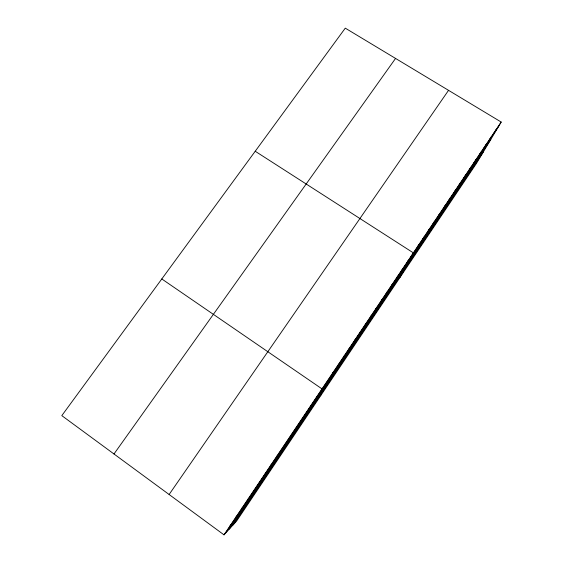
<?xml version="1.0" encoding="UTF-8"?>
<svg xmlns="http://www.w3.org/2000/svg" width="563" height="563" viewBox="0 0 563 563"><rect width="100%" height="100%" fill="white"/><g stroke="black" fill="none" stroke-linecap="round" stroke-linejoin="round"><path stroke-width="0.84" d="M316.378 397.76L316.434 397.196M320.607 395.796L322.008 388.899L161.792 278.959M327.349 381.411L327.56 380.63M332.803 373.283L333.085 372.396M338.236 365.197L338.595 364.198M343.648 357.139L344.077 356.034M349.032 349.109L349.532 347.899M354.401 341.122L354.971 339.806M359.743 333.155L360.39 331.741M365.07 325.231L365.781 323.704M370.37 317.335L371.151 315.709M375.648 309.467L376.499 307.736M380.912 301.634L381.834 299.805M386.148 293.83L387.14 291.901M391.369 286.053L392.425 284.026M396.563 278.312L397.682 276.187M401.743 270.606L402.925 268.382M406.894 262.928L408.147 260.606M399.744 277.791L413.348 252.857L255.215 151.257M417.303 247.424L418.689 244.912M422.553 239.606L424.002 236.995M427.781 231.822L429.295 229.113M432.989 224.067L434.566 221.259M438.169 216.34L439.816 213.44M443.334 208.648L445.044 205.657M448.479 200.984L450.252 197.902M453.602 193.355L455.439 190.174M458.704 185.755L460.604 182.482M463.792 178.182L465.749 174.819M468.852 170.638L470.872 167.19M473.898 163.129L475.974 159.589M478.916 155.648L481.062 152.017M483.92 148.196L486.122 144.48M488.902 140.778L491.161 136.971M493.871 133.382L496.186 129.49M501.19 122.044L476.551 163.263L236.523 521.176L224.011 534.85L61.81 415.635L345.274 28.15L501.19 122.044L224.011 534.85M225.235 533.513L498.811 126.021M229.317 529.051L490.83 139.378M233.138 524.878L483.286 151.996M169.118 494.504L448.549 90.34M113.986 453.982L395.557 58.432M229.971 525.969L231.111 524.758M235.911 517.13L236.96 516.046M241.823 508.326L242.787 507.362M247.706 499.557L248.593 498.719M253.568 490.83L254.37 490.113M259.402 482.139L260.127 481.541M265.215 473.483L265.856 473.004M271 464.862L271.563 464.503M276.764 456.283L277.242 456.044M282.506 447.733L282.907 447.613M310.839 405.529L310.853 405.979"/></g></svg>
